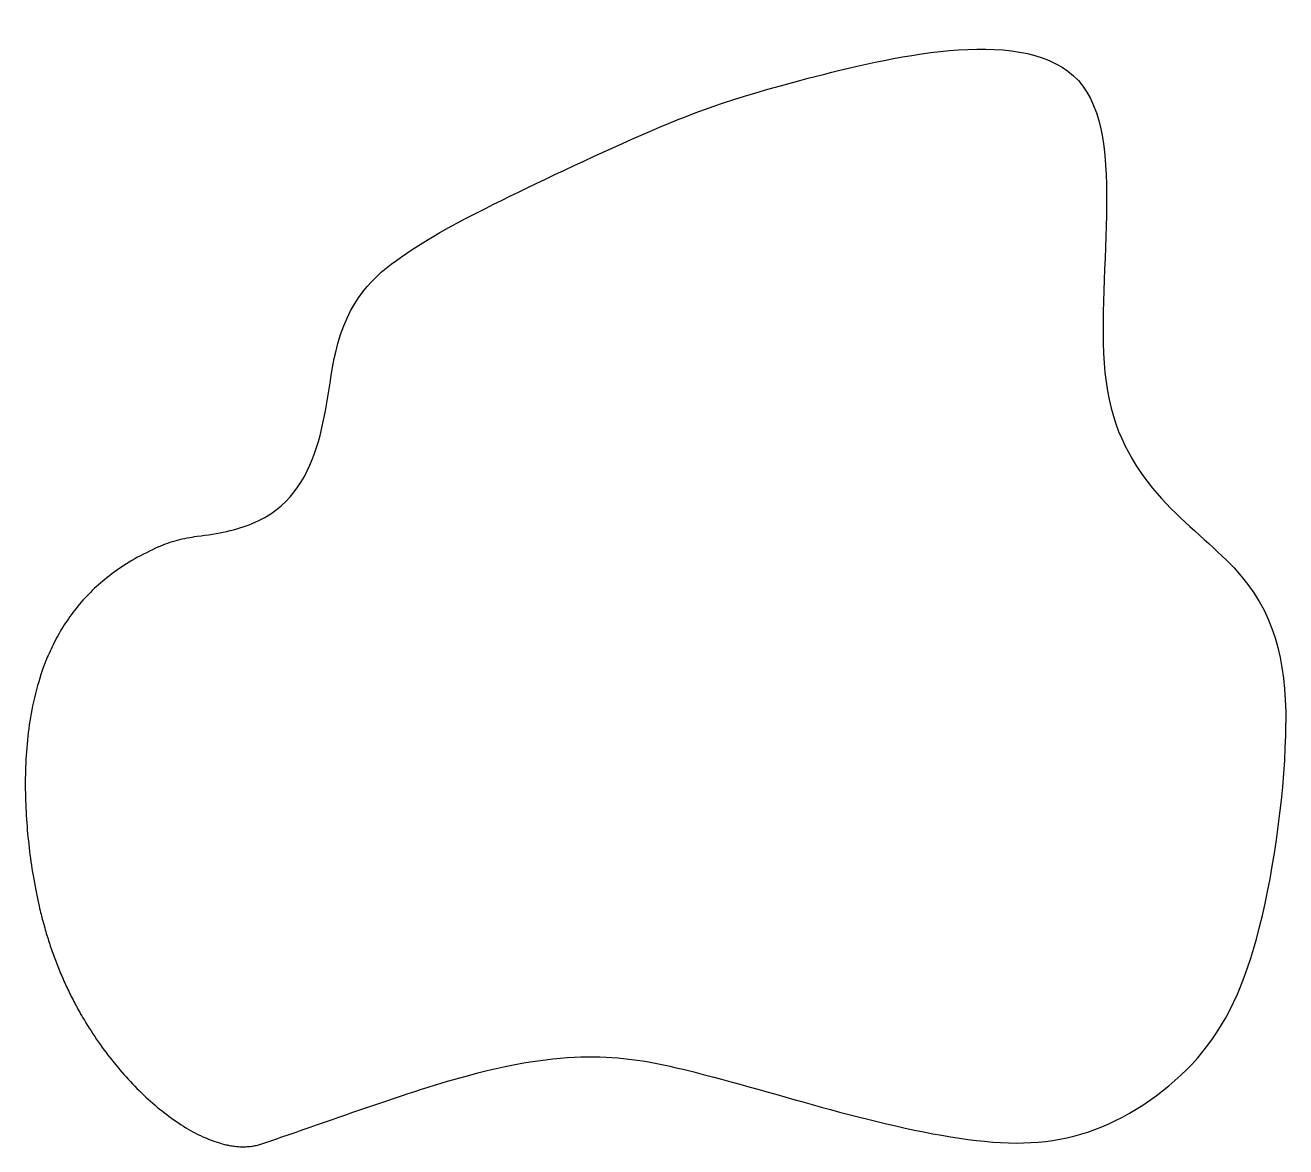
# Model space of a CAD drawing. Header units: millimetres. Extents: x -1703 to 1096, y -286 to 2206.
import ezdxf

# ---------------------------------------------------------------- set-up
doc = ezdxf.new("R2010")
doc.units = ezdxf.units.MM

msp = doc.modelspace()

# ---------------------------------------------------------------- linework, layer by layer
for points, degree, knots in [([(-1321.2, 1070.7), (-1274.7, 1076.2), (-1036.5, 1125.5), (-1045.1, 1546.8), (-870.6, 1700), (-676.2, 1804.5), (-295.4, 1984.7), (-28.7, 2082.4), (830.4, 2268.2), (581.1, 1270.9), (1046.5, 1010.2), (1096.3, 797.6), (1096.3, 655.5)], 3, [-3466.309404, -3466.309404, -3466.309404, -3466.309404, -3386.882352, -3010.562091, -2634.241829, -2257.921568, -1881.601307, -1505.281045, -1128.960784, -752.640523, -376.320261, 0, 0, 0, 0]), ([(-1406.8, 1047.3), (-1393.2, 1053.3), (-1379.2, 1058.3), (-1350.5, 1066.1), (-1335.9, 1068.9), (-1321.2, 1070.7)], 3, [0, 0, 0, 0, 4.455555, 4.455555, 8.911111, 8.911111, 8.911111, 8.911111]), ([(-1406.8, 1047.3), (-1717.1, 910.6), (-1717, 349), (-1709.6, 31.4), (-1314.2, -323.2), (-1179.6, -279.7)], 4, [-2.962747, -2.962747, -2.962747, -2.962747, -2.962747, -2, -1, -1, -1, -1, -1]), ([(-1179.6, -279.7), (-1014.3, -223.8), (-550.1, -49.5), (-229.1, -110), (78.1, -204.8), (426.5, -287.7), (671, -273.6), (921.7, -102.5), (1046.5, 157.6), (1096.3, 513.4), (1096.3, 655.5)], 3, [5411.149843, 5411.149843, 5411.149843, 5411.149843, 5644.80392, 6021.124181, 6397.444442, 6773.764704, 7150.084965, 7526.405226, 7902.725488, 8279.045749, 8279.045749, 8279.045749, 8279.045749])]:
    msp.add_open_spline(points, degree=degree, knots=knots)

doc.saveas('drawing.dxf')
